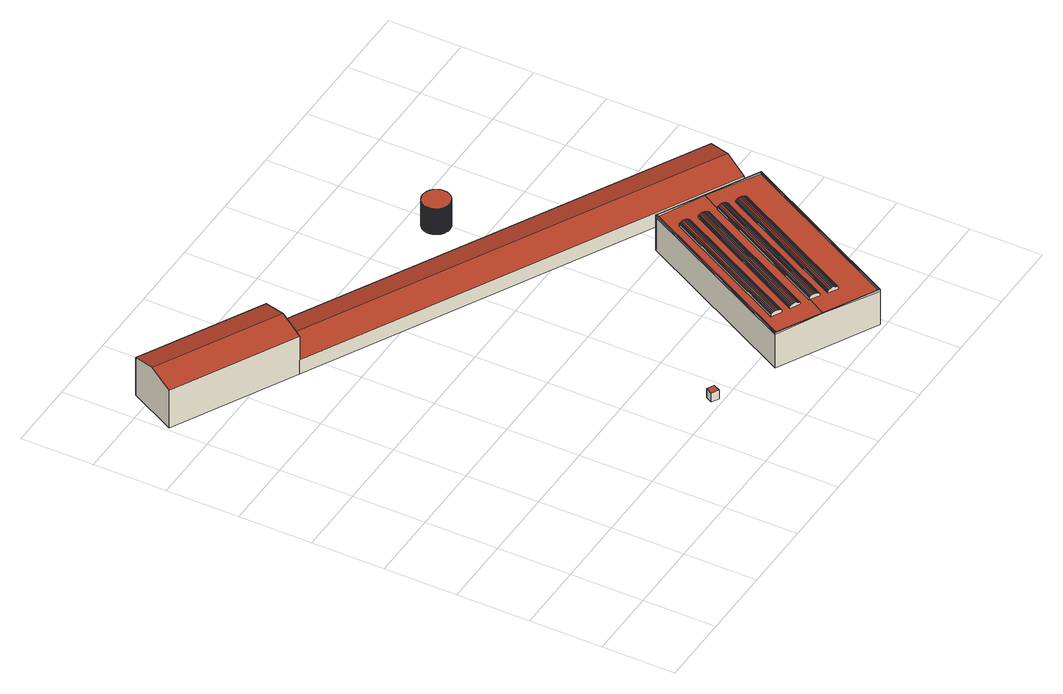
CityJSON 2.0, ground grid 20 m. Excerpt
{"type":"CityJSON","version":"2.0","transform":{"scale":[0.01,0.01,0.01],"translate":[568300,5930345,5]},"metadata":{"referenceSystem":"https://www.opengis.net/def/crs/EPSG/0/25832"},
"CityObjects":{
"building1":{"type":"Building","attributes":{"Grundfläche 2D":"4.732788","Grundhöhe NN":"5.287"},"geometry":[{"type":"Solid","lod":"3","boundaries":[[[[0,1,2,3]],[[4,5,2,1]],[[5,6,3,2]],[[6,7,0,3]],[[7,4,1,0]],[[4,7,6,5]]]],"semantics":{"surfaces":[{"type":"RoofSurface"},{"type":"WallSurface"},{"type":"GroundSurface"}],"values":[[0,1,1,1,1,2]]}}]},
"building2":{"type":"Building","attributes":{"Grundfläche 2D":"2427.487722","Grundhöhe NN":"5.124"},"geometry":[{"type":"Solid","lod":"3","boundaries":[[[[8,9,10,11]],[[12,9,8,13]],[[14,15,16,17]],[[18,19,20,21]],[[20,22,23,21]],[[11,10,24,25]],[[13,8,11,25,26]],[[12,13,26,27]],[[17,16,28,29]],[[14,17,29,30]],[[15,14,30,31]],[[18,32,24,10,19]],[[22,20,19,10,9,12]],[[15,31,33,23,22,12,27,28,16]],[[32,18,21,23,33]],[[33,31,30,29,28,27,26,25,24,32]]]],"semantics":{"surfaces":[{"type":"RoofSurface"},{"type":"WallSurface"},{"type":"GroundSurface"}],"values":[[0,0,0,0,0,1,1,1,1,1,1,1,1,1,1,2]]}}]},
"building3":{"type":"Building","attributes":{"Grundfläche 2D":"1583.648868","Grundhöhe NN":"5.507"},"geometry":[{"type":"Solid","lod":"3","boundaries":[[[[34,35,36,37]],[[37,36,38,39,40,41]],[[39,42,43,40]],[[42,44,45,43]],[[44,46,47,45]],[[46,48,49,47]],[[48,50,51,49]],[[50,52,53,51]],[[52,54,55,53]],[[54,56,57,55]],[[58,59,60,61]],[[62,59,58,63]],[[64,62,63,65]],[[66,64,65,67]],[[68,66,67,69]],[[70,68,69,71]],[[72,70,71,73]],[[74,72,73,75]],[[76,74,75,77]],[[78,76,77,79]],[[80,81,82,83,84,85,86,87,88],[89,90,91,92,93,94,95,96,97,98,99],[100,101,102,103,104,105,106,107,108,109,110,111,112,113,114]],[[86,115,116,117,118,119,120,121,122,123,82,81,124,125,87],[126,127,128,129,130,131,132,133,134,135,136,137,138,139,140]],[[141,142,143,144]],[[145,141,144,146,147,143,142,148]],[[149,150,151,152]],[[153,150,149,154]],[[155,153,154,156]],[[157,155,156,158]],[[159,157,158,160]],[[161,159,160,162]],[[163,161,162,164]],[[165,163,164,166]],[[167,165,166,168]],[[169,167,168,170]],[[171,172,173,174]],[[175,172,171,176]],[[177,175,176,178]],[[179,177,178,180]],[[181,179,180,182]],[[183,181,182,184]],[[185,183,184,186]],[[187,185,186,188]],[[189,187,188,190]],[[191,189,190,192]],[[35,34,84,83]],[[35,83,82,123,122,121,120,56,54,52,50,48,46,44,42,39,38,36]],[[57,56,120,119]],[[119,118,117,116,115,86,41,40,43,45,47,49,51,53,55,57]],[[86,85,84,34,37,41]],[[61,60,133,132]],[[132,131,130,129,128,127,79,77,75,73,71,69,67,65,63,58,61]],[[78,79,127,126]],[[126,140,139,138,137,136,135,134,133,60,59,62,64,66,68,70,72,74,76,78]],[[144,143,125,124]],[[193,194,142,141]],[[124,81,80,146,144]],[[147,146,80,88]],[[88,87,125,143,147]],[[195,196,148,142,194]],[[196,197,145,148]],[[198,193,141,145,197]],[[152,151,95,94]],[[94,93,92,91,90,170,168,166,164,162,160,158,156,154,149,152]],[[169,170,90,89]],[[89,99,98,97,96,95,151,150,153,155,157,159,161,163,165,167,169]],[[174,173,106,105]],[[105,104,103,102,101,100,192,190,188,186,184,182,180,178,176,171,174]],[[191,192,100,114]],[[114,113,112,111,110,109,108,107,106,173,172,175,177,179,181,183,185,187,189,191]],[[193,198,197,199,200]],[[194,193,200,201]],[[196,195,194,201,202]],[[197,196,202,199]],[[200,199,202,201]]]],"semantics":{"surfaces":[{"type":"RoofSurface"},{"type":"WallSurface"},{"type":"GroundSurface"}],"values":[[0,0,0,0,0,0,0,0,0,0,0,0,0,0,0,0,0,0,0,0,0,0,0,0,0,0,0,0,0,0,0,0,0,0,0,0,0,0,0,0,0,0,0,0,1,1,1,1,1,1,1,1,1,1,1,1,1,1,1,1,1,1,1,1,1,1,1,1,1,1,1,1,1,2]]}}]},
"building4":{"type":"Building","attributes":{"Grundfläche 2D":"42.944946","Grundhöhe NN":"5.336"},"geometry":[{"type":"Solid","lod":"3","boundaries":[[[[203,204,205,206,207,208,209,210,211,212,213,214,215,216,217,218,219,220,221,222,223,224,225,226,227,228,229,230,231,232,233,234,235,236,237,238,239,240,241,242,243,244,245,246,247,248,249,250,251,252,253,254,255,256,257,258,259,260,261,262,263,264,265,266,267,268,269,270,271,272,273,274,275,276,277,278,279,280,281,282,283,284,285,286,287,288,289,290,291,292,293,294,295,296,297,298,299,300,301,302]],[[303,304,208,207]],[[304,305,209,208]],[[305,306,210,209]],[[307,303,207,206]],[[308,309,299,298]],[[309,310,300,299]],[[310,311,301,300]],[[311,312,302,301]],[[312,313,203,302]],[[313,314,204,203]],[[314,315,205,204]],[[315,307,206,205]],[[306,316,211,210]],[[316,317,212,211]],[[317,318,213,212]],[[318,319,214,213]],[[319,320,215,214]],[[320,321,216,215]],[[321,322,217,216]],[[322,323,218,217]],[[323,324,219,218]],[[324,325,220,219]],[[325,326,221,220]],[[326,327,222,221]],[[327,328,223,222]],[[328,329,224,223]],[[329,330,225,224]],[[330,331,226,225]],[[331,332,227,226]],[[332,333,228,227]],[[333,334,229,228]],[[334,335,230,229]],[[335,336,231,230]],[[336,337,232,231]],[[337,338,233,232]],[[338,339,234,233]],[[339,340,235,234]],[[340,341,236,235]],[[341,342,237,236]],[[342,343,238,237]],[[343,344,239,238]],[[344,345,240,239]],[[345,346,241,240]],[[346,347,242,241]],[[347,348,243,242]],[[348,349,244,243]],[[349,350,245,244]],[[350,351,246,245]],[[351,352,247,246]],[[352,353,248,247]],[[353,354,249,248]],[[354,355,250,249]],[[355,356,251,250]],[[356,357,252,251]],[[357,358,253,252]],[[358,359,254,253]],[[359,360,255,254]],[[360,361,256,255]],[[361,362,257,256]],[[362,363,258,257]],[[363,364,259,258]],[[364,365,260,259]],[[365,366,261,260]],[[366,367,262,261]],[[367,368,263,262]],[[368,369,264,263]],[[369,370,265,264]],[[370,371,266,265]],[[371,372,267,266]],[[372,373,268,267]],[[373,374,269,268]],[[374,375,270,269]],[[375,376,271,270]],[[376,377,272,271]],[[377,378,273,272]],[[378,379,274,273]],[[379,380,275,274]],[[380,381,276,275]],[[381,382,277,276]],[[382,383,278,277]],[[383,384,279,278]],[[384,385,280,279]],[[385,386,281,280]],[[386,387,282,281]],[[387,388,283,282]],[[388,389,284,283]],[[389,390,285,284]],[[390,391,286,285]],[[391,392,287,286]],[[392,393,288,287]],[[393,394,289,288]],[[394,395,290,289]],[[395,396,291,290]],[[396,397,292,291]],[[397,398,293,292]],[[398,399,294,293]],[[399,400,295,294]],[[400,401,296,295]],[[401,402,297,296]],[[402,308,298,297]],[[310,309,308,402,401,400,399,398,397,396,395,394,393,392,391,390,389,388,387,386,385,384,383,382,381,380,379,378,377,376,375,374,373,372,371,370,369,368,367,366,365,364,363,362,361,360,359,358,357,356,355,354,353,352,351,350,349,348,347,346,345,344,343,342,341,340,339,338,337,336,335,334,333,332,331,330,329,328,327,326,325,324,323,322,321,320,319,318,317,316,306,305,304,303,307,315,314,313,312,311]]]],"semantics":{"surfaces":[{"type":"RoofSurface"},{"type":"WallSurface"},{"type":"GroundSurface"}],"values":[[0,1,1,1,1,1,1,1,1,1,1,1,1,1,1,1,1,1,1,1,1,1,1,1,1,1,1,1,1,1,1,1,1,1,1,1,1,1,1,1,1,1,1,1,1,1,1,1,1,1,1,1,1,1,1,1,1,1,1,1,1,1,1,1,1,1,1,1,1,1,1,1,1,1,1,1,1,1,1,1,1,1,1,1,1,1,1,1,1,1,1,1,1,1,1,1,1,1,1,1,1,2]]}}]}
},
"vertices":[
[7493,2115,302],[7593,2306,302],[7398,2407,302],[7299,2216,302],[7593,2306,29],[7398,2407,29],[7299,2216,29],[7493,2115,29],
[14976,6081,660],[3743,12009,660],[3399,11358,453],[14632,5430,453],[4085,12658,453],[15318,6729,453],[1240,14461,263],[1115,14225,263],[1540,14001,263],[1664,14237,263],[100,13099,1181],[3399,11358,1181],[3743,12009,1381],[443,13750,1381],[4085,12658,1181],[786,14399,1181],[3399,11358,12],[14632,5430,12],[15318,6729,12],[4085,12658,12],[1540,14001,12],[1664,14237,12],[1240,14461,12],[1115,14225,12],[100,13099,12],[786,14399,12],
[12528,4995,1195],[10629,1401,1195],[10642,1394,1202],[12541,4988,1202],[10647,1391,1207],[10661,1384,1220],[12561,4978,1220],[12547,4985,1207],[10690,1369,1236],[12589,4963,1236],[10727,1350,1255],[12626,4944,1255],[10761,1332,1258],[12660,4926,1258],[10798,1312,1255],[12697,4906,1255],[10829,1295,1236],[12729,4889,1236],[10857,1280,1220],[12756,4875,1220],[10878,1270,1202],[12777,4864,1202],[10895,1261,1195],[12794,4855,1195],[11113,1145,1169],[13012,4739,1169],[12999,4746,1163],[11099,1152,1163],[13031,4729,1188],[11132,1135,1188],[13060,4714,1203],[11161,1120,1203],[13096,4695,1222],[11197,1101,1222],[13131,4677,1225],[11231,1083,1225],[13168,4657,1222],[11269,1063,1222],[13199,4641,1203],[11300,1046,1203],[13227,4626,1188],[11328,1032,1188],[13248,4615,1169],[11349,1021,1169],[13265,4606,1163],[11366,1012,1163],[9178,1506,1085],[10374,874,1134],[10647,1391,1134],[10629,1401,1134],[12528,4995,1134],[12541,4988,1134],[12547,4985,1134],[12821,5505,1134],[11625,6137,1085],[12313,5109,1125],[10413,1515,1125],[10208,1623,1116],[10180,1638,1115],[10161,1649,1114],[10147,1656,1114],[12046,5250,1114],[12060,5243,1114],[12079,5233,1115],[12247,5144,1122],[12296,5118,1124],[9943,1764,1106],[9926,1773,1105],[9905,1784,1104],[9709,1887,1096],[9690,1897,1095],[9677,1904,1095],[11576,5498,1095],[11589,5491,1095],[11674,5447,1099],[11708,5429,1100],[11745,5409,1102],[11777,5392,1103],[11804,5378,1104],[11825,5367,1105],[11842,5358,1106],[12561,4978,1134],[12660,4926,1131],[12756,4875,1127],[12777,4864,1126],[12794,4855,1126],[10895,1261,1126],[10878,1270,1126],[10690,1369,1133],[10661,1384,1134],[11792,124,1085],[14240,4756,1085],[13265,4606,1109],[11366,1012,1109],[11349,1021,1110],[11328,1032,1111],[11132,1135,1118],[11113,1145,1118],[11099,1152,1119],[12999,4746,1119],[13012,4739,1118],[13096,4695,1115],[13131,4677,1114],[13168,4657,1113],[13199,4641,1112],[13227,4626,1111],[13248,4615,1110],[11804,99,1138],[14267,4760,1138],[14240,4756,1138],[11792,124,1138],[9148,1503,1138],[9178,1506,1138],[11625,6137,1138],[11611,6164,1138],[10161,1649,1172],[12060,5243,1172],[12046,5250,1166],[10147,1656,1166],[12079,5233,1191],[10180,1638,1191],[12108,5217,1206],[10208,1623,1206],[12144,5198,1225],[10245,1604,1225],[12178,5180,1228],[10279,1586,1228],[12216,5160,1225],[10317,1566,1225],[12247,5144,1206],[10348,1550,1206],[12275,5129,1191],[10376,1535,1191],[12296,5118,1172],[10396,1524,1172],[12313,5109,1166],[10413,1515,1166],[9690,1897,1172],[11589,5491,1172],[11576,5498,1166],[9677,1904,1166],[11609,5481,1191],[9709,1887,1191],[11637,5466,1206],[9738,1872,1206],[11674,5447,1225],[9775,1853,1225],[11708,5429,1228],[9809,1835,1228],[11745,5409,1225],[9846,1815,1225],[11777,5392,1206],[9877,1798,1206],[11804,5378,1191],[9905,1784,1191],[11825,5367,1172],[9926,1773,1172],[11842,5358,1166],[9943,1764,1166],[11804,99,1084],[14267,4760,1084],[12829,5520,1134],[11611,6164,1084],[9148,1503,1084],[10366,859,1134],[9148,1503,51],[11804,99,51],[14267,4760,51],[11611,6164,51],
[9894,11599,835],[9870,11600,835],[9847,11599,835],[9824,11597,835],[9801,11594,835],[9779,11589,835],[9756,11583,835],[9734,11575,835],[9713,11566,835],[9692,11555,835],[9672,11543,835],[9653,11531,835],[9634,11516,835],[9617,11501,835],[9600,11485,835],[9585,11467,835],[9570,11449,835],[9557,11430,835],[9545,11410,835],[9535,11389,835],[9525,11368,835],[9517,11346,835],[9511,11324,835],[9506,11301,835],[9502,11279,835],[9499,11255,835],[9499,11232,835],[9499,11209,835],[9501,11186,835],[9505,11163,835],[9510,11140,835],[9516,11118,835],[9524,11096,835],[9533,11075,835],[9543,11054,835],[9555,11034,835],[9568,11014,835],[9582,10996,835],[9597,10979,835],[9614,10962,835],[9631,10946,835],[9649,10932,835],[9669,10919,835],[9689,10907,835],[9709,10896,835],[9730,10887,835],[9752,10879,835],[9774,10872,835],[9797,10867,835],[9820,10863,835],[9843,10861,835],[9866,10860,835],[9890,10861,835],[9913,10863,835],[9936,10867,835],[9958,10871,835],[9981,10878,835],[10003,10886,835],[10024,10895,835],[10045,10905,835],[10065,10917,835],[10084,10930,835],[10103,10944,835],[10120,10959,835],[10137,10975,835],[10152,10993,835],[10167,11011,835],[10180,11030,835],[10192,11050,835],[10202,11071,835],[10212,11092,835],[10220,11114,835],[10226,11136,835],[10231,11159,835],[10235,11182,835],[10238,11205,835],[10238,11228,835],[10238,11251,835],[10236,11275,835],[10232,11297,835],[10227,11320,835],[10221,11342,835],[10213,11364,835],[10204,11386,835],[10194,11407,835],[10182,11427,835],[10169,11446,835],[10155,11464,835],[10140,11482,835],[10123,11498,835],[10106,11514,835],[10088,11528,835],[10068,11541,835],[10048,11553,835],[10028,11564,835],[10006,11573,835],[9985,11581,835],[9962,11588,835],[9940,11593,835],[9917,11597,835],[9801,11594,34],[9779,11589,34],[9756,11583,34],[9734,11575,34],[9824,11597,34],[10006,11573,34],[9985,11581,34],[9962,11588,34],[9940,11593,34],[9917,11597,34],[9894,11599,34],[9870,11600,34],[9847,11599,34],[9713,11566,34],[9692,11555,34],[9672,11543,34],[9653,11531,34],[9634,11516,34],[9617,11501,34],[9600,11485,34],[9585,11467,34],[9570,11449,34],[9557,11430,34],[9545,11410,34],[9535,11389,34],[9525,11368,34],[9517,11346,34],[9511,11324,34],[9506,11301,34],[9502,11279,34],[9499,11255,34],[9499,11232,34],[9499,11209,34],[9501,11186,34],[9505,11163,34],[9510,11140,34],[9516,11118,34],[9524,11096,34],[9533,11075,34],[9543,11054,34],[9555,11034,34],[9568,11014,34],[9582,10996,34],[9597,10979,34],[9614,10962,34],[9631,10946,34],[9649,10932,34],[9669,10919,34],[9689,10907,34],[9709,10896,34],[9730,10887,34],[9752,10879,34],[9774,10872,34],[9797,10867,34],[9820,10863,34],[9843,10861,34],[9866,10860,34],[9890,10861,34],[9913,10863,34],[9936,10867,34],[9958,10871,34],[9981,10878,34],[10003,10886,34],[10024,10895,34],[10045,10905,34],[10065,10917,34],[10084,10930,34],[10103,10944,34],[10120,10959,34],[10137,10975,34],[10152,10993,34],[10167,11011,34],[10180,11030,34],[10192,11050,34],[10202,11071,34],[10212,11092,34],[10220,11114,34],[10226,11136,34],[10231,11159,34],[10235,11182,34],[10238,11205,34],[10238,11228,34],[10238,11251,34],[10236,11275,34],[10232,11297,34],[10227,11320,34],[10221,11342,34],[10213,11364,34],[10204,11386,34],[10194,11407,34],[10182,11427,34],[10169,11446,34],[10155,11464,34],[10140,11482,34],[10123,11498,34],[10106,11514,34],[10088,11528,34],[10068,11541,34],[10048,11553,34],[10028,11564,34]
]}
